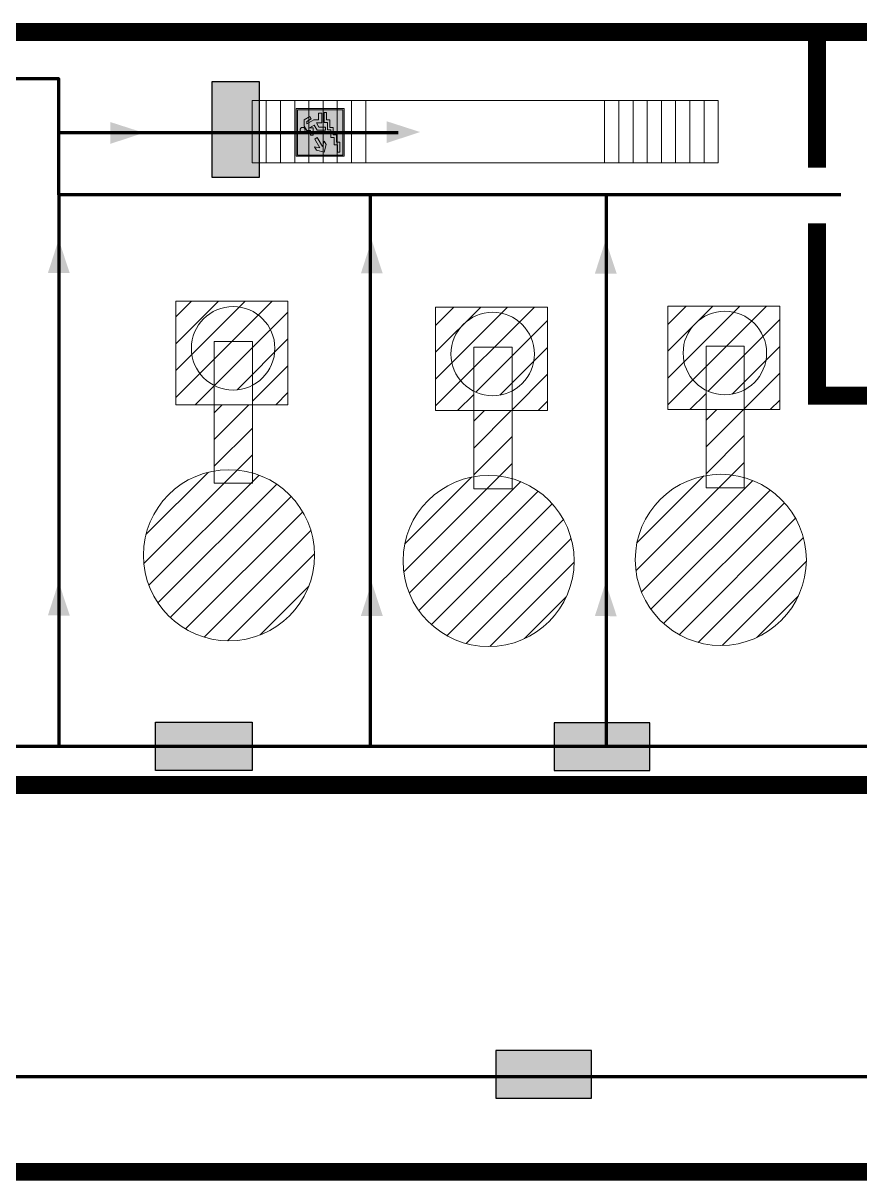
# Model space of a CAD drawing. Header units: millimetres. Extents: x 13810 to 67229, y 12374 to 21950.
# Drawn here: x 19312.3 to 19452.4, y 15366.2 to 15560.1 of the extents above; entities that cross this region are included whole.
import ezdxf

# ---------------------------------------------------------------- set-up
doc = ezdxf.new("R2010")
doc.units = ezdxf.units.MM
doc.layers.add('План_Штампы', color=7, linetype='Continuous')
pattern_1 = [(45, (-1632.0257, 12645.1935), (-2.24506403, 2.24506403), [])]

# ---------------------------------------------------------------- blocks, each defined once
blk = doc.blocks.new('A$C32E8229D')
at = {"true_color": 0xffffff}
blk.add_hatch(color=7, dxfattribs=at).paths.add_polyline_path([(0, 0), (0, -8), (16, -8), (16, 0)])
h = blk.add_hatch(color=126)
h.paths.add_polyline_path([(0.2, -0.2), (15.8, -0.2), (15.8, -7.8), (0.2, -7.8)])
h.paths.add_polyline_path([(13.49, -2.05), (12.08, -2.05), (11.37, -2.63, 0.162397), (11.29, -2.84), (11.29, -3.63), (10.35, -3.63), (10.35, -4.05), (11.68, -4.05), (11.68, -3.48), (12.26, -4.28), (11.29, -5.1), (11.29, -6.78), (11.85, -6.78), (11.85, -5.44), (12.8, -4.64), (12.8, -5.94), (14.46, -5.94), (14.46, -5.39), (13.45, -5.39), (13.45, -3.97), (12.46, -2.59), (13.15, -2.59), (13.69, -3.34), (14.18, -3)], flags=16)
h.paths.add_polyline_path([(10.74, -1.82, 1), (11.8, -1.82, 1)], flags=16)
h.paths.add_polyline_path([(9.39, -3.59), (5.99, -3.59), (6.56, -3.03), (5.91, -3.03), (5.1, -3.83), (5.91, -4.64), (6.56, -4.64), (5.99, -4.09), (9.39, -4.09)], flags=16)
h.paths.add_polyline_path([(4.29, -1.08), (1.72, -1.08), (1.72, -6.6), (4.29, -6.6)], flags=16)
at = {"color": 126}
blk.add_lwpolyline([(16, -8), (0, -8), (0, 0), (16, 0)], close=True, dxfattribs=at)
blk = doc.blocks.new('A$C7B4425F7')
at = {"true_color": 0xffffff}
blk.add_hatch(color=7, dxfattribs=at).paths.add_polyline_path([(0, 0), (-16, 0), (-16, -8), (0, -8)])
h = blk.add_hatch(color=126)
h.paths.add_polyline_path([(-0.2, -0.2), (-15.8, -0.2), (-15.8, -7.8), (-0.2, -7.8)])
h.paths.add_polyline_path([(-11.76, -2.03), (-11.76, -3.66), (-11.17, -3.66, -0.568275), (-11.17, -6.18), (-12.58, -6.18), (-12.58, -2.03)], flags=16)
h.paths.add_polyline_path([(-13.33, -4.12, -0.495768), (-13.59, -6.18), (-15.03, -6.18), (-15.03, -2.03), (-13.59, -2.03, -0.487973)], flags=16)
h.paths.add_polyline_path([(-10.25, -2.03), (-9.48, -2.03), (-9.48, -6.18), (-10.25, -6.18)], flags=16)
h.paths.add_polyline_path([(-13.84, -3.69), (-14.24, -3.69), (-14.24, -3.03), (-13.9, -3.03, -0.692621)], flags=0)
h.paths.add_polyline_path([(-9.15, -2.03), (-8.4, -2.03), (-8.04, -3.07), (-7.68, -2.03), (-6.93, -2.03), (-7.64, -4.1), (-6.93, -6.18), (-7.68, -6.18), (-8.04, -5.14), (-8.4, -6.18), (-9.15, -6.18), (-8.44, -4.1)], flags=16)
h.paths.add_polyline_path([(-11.76, -4.46), (-11.42, -4.46, -0.692621), (-11.36, -5.12), (-11.76, -5.12)], flags=0)
h.paths.add_polyline_path([(-13.9, -5.2), (-14.24, -5.2), (-14.24, -4.55), (-13.84, -4.55, -0.708038)], flags=0)
edge = h.paths.add_edge_path(flags=16)
edge.add_ellipse((-5.51, -4.08), major_axis=(0, 2.05), ratio=0.586184, start_angle=0, end_angle=360)
edge = h.paths.add_edge_path(flags=0)
edge.add_ellipse((-5.51, -4.08), major_axis=(0, 1.14), ratio=0.454828, start_angle=0, end_angle=360)
h.paths.add_polyline_path([(-4.13, -4.96, 0.377264), (-3.48, -4.52, 0.0555), (-3.16, -2.03), (-1.66, -2.03), (-1.66, -4.96), (-0.96, -4.96), (-0.96, -7.01), (-1.75, -7.01), (-1.75, -6.18), (-3.3, -6.18), (-3.3, -7.02), (-4.13, -7.02)], flags=16)
h.paths.add_polyline_path([(-2.73, -2.91), (-2.28, -2.91), (-2.28, -4.96), (-3.05, -4.96, 0.079136)], flags=0)
at = {"color": 126}
blk.add_lwpolyline([(-16, -8), (0, -8), (0, 0), (-16, 0)], close=True, dxfattribs=at)
blk = doc.blocks.new('вниз 3')
at = {"lineweight": 0, "true_color": 0xffffff}
h = blk.add_hatch(color=7, dxfattribs=at)
h.dxf.hatch_style = 1
h.paths.add_polyline_path([(40997.5, -4475.69), (40997.25, -4475.28), (40995.76, -4476.15), (40995.97, -4475.23), (40995.39, -4475.56), (40995.05, -4476.83), (40996.33, -4477.17), (40996.91, -4476.83), (40996, -4476.55)], flags=0)
h.paths.add_polyline_path([(40999.81, -4473.95), (41000.22, -4473.95), (41000.64, -4474.67), (41001.03, -4474.43), (41000.46, -4473.49), (41000.42, -4473.49), (40999.43, -4473.49), (40998.68, -4473.92), (40998.68, -4474.57), (40997.88, -4474.57), (40997.88, -4475), (40999.14, -4475), (40999.14, -4474.43), (40999.14, -4474.38), (40999.59, -4475.15), (40998.72, -4475.67), (40998.72, -4477.06), (40999.24, -4477.06), (40999.24, -4475.96), (40999.95, -4475.56), (40999.95, -4476.43), (41001.61, -4476.43), (41001.61, -4475.88), (41000.47, -4475.88), (41000.47, -4475.12)], flags=0)
h.paths.add_polyline_path([(40999.2, -4473.24, 1), (40998.35, -4473.24, 1)], flags=0)
h.paths.add_polyline_path([(41000.46, -4477.26), (41001.69, -4477.26), (41001.69, -4476.84), (41000.03, -4476.84), (41000.03, -4477.39), (40998.78, -4477.39), (40998.78, -4477.95), (40997.53, -4477.95), (40997.53, -4478.5), (40996.29, -4478.5), (40996.29, -4479.06), (40995.05, -4479.06), (40995.05, -4479.48), (40995.29, -4479.48), (40996.72, -4479.48), (40996.72, -4478.92), (40997.97, -4478.92), (40997.97, -4478.36), (40999.2, -4478.36), (40999.2, -4477.81), (41000.46, -4477.81)], flags=0)
h.paths.add_polyline_path([(41002.37, -4472.17), (40994.37, -4472.17), (40994.37, -4480.17), (41002.37, -4480.17)])
h.paths.add_polyline_path([(41002.16, -4479.96), (40994.57, -4479.96), (40994.57, -4472.37), (41002.16, -4472.37)], flags=16)
h.paths.add_polyline_path([(41001.61, -4475.88), (41001.61, -4476.43), (40999.95, -4476.43), (40999.95, -4475.56), (40999.24, -4475.96), (40999.24, -4477.06), (40998.72, -4477.06), (40998.72, -4475.67), (40999.59, -4475.15), (40999.14, -4474.38), (40999.14, -4474.43), (40999.14, -4475), (40997.88, -4475), (40997.88, -4474.57), (40998.68, -4474.57), (40998.68, -4473.92), (40999.43, -4473.49), (41000.42, -4473.49), (41000.46, -4473.49), (41001.03, -4474.43), (41000.64, -4474.67), (41000.22, -4473.95), (40999.81, -4473.95), (41000.47, -4475.12), (41000.47, -4475.88)], flags=0)
h.paths.add_polyline_path([(41001.69, -4476.84), (41001.69, -4477.26), (41000.46, -4477.26), (41000.46, -4477.81), (40999.2, -4477.81), (40999.2, -4478.36), (40997.97, -4478.36), (40997.97, -4478.92), (40996.72, -4478.92), (40996.72, -4479.48), (40995.05, -4479.48), (40995.05, -4479.06), (40996.29, -4479.06), (40996.29, -4478.5), (40997.53, -4478.5), (40997.53, -4477.95), (40998.78, -4477.95), (40998.78, -4477.39), (41000.03, -4477.39), (41000.03, -4476.84)], flags=0)
h.paths.add_polyline_path([(40998.35, -4473.24, -1), (40999.2, -4473.24, -1)], flags=0)
h.paths.add_polyline_path([(40997.5, -4475.69), (40996, -4476.55), (40996.91, -4476.83), (40996.33, -4477.17), (40995.05, -4476.83), (40995.39, -4475.56), (40995.97, -4475.23), (40995.76, -4476.15), (40997.25, -4475.28)], flags=0)
at = {"lineweight": 0}
h = blk.add_hatch(color=126, dxfattribs=at)
h.dxf.hatch_style = 1
h.paths.add_polyline_path([(41002.16, -4472.37), (40994.57, -4472.37), (40994.57, -4479.96), (41002.16, -4479.96)])
h.paths.add_polyline_path([(40995.97, -4475.23), (40995.76, -4476.15), (40997.25, -4475.28), (40997.5, -4475.69), (40996, -4476.55), (40996.91, -4476.83), (40996.33, -4477.17), (40995.05, -4476.83), (40995.39, -4475.56)], flags=16)
h.paths.add_polyline_path([(40997.88, -4474.57), (40998.68, -4474.57), (40998.68, -4473.92), (40999.43, -4473.49), (41000.42, -4473.49), (41000.46, -4473.49), (41001.03, -4474.43), (41000.64, -4474.67), (41000.22, -4473.95), (40999.81, -4473.95), (41000.47, -4475.12), (41000.47, -4475.88), (41001.61, -4475.88), (41001.61, -4476.43), (40999.95, -4476.43), (40999.95, -4475.56), (40999.24, -4475.96), (40999.24, -4477.06), (40998.72, -4477.06), (40998.72, -4475.67), (40999.59, -4475.15), (40999.14, -4474.38), (40999.14, -4474.43), (40999.14, -4475), (40997.88, -4475)], flags=16)
h.paths.add_polyline_path([(40998.35, -4473.24, -1), (40999.2, -4473.24, -1)], flags=16)
h.paths.add_polyline_path([(40997.53, -4477.95), (40998.78, -4477.95), (40998.78, -4477.39), (41000.03, -4477.39), (41000.03, -4476.84), (41001.69, -4476.84), (41001.69, -4477.26), (41000.46, -4477.26), (41000.46, -4477.81), (40999.2, -4477.81), (40999.2, -4478.36), (40997.97, -4478.36), (40997.97, -4478.92), (40996.72, -4478.92), (40996.72, -4479.48), (40995.05, -4479.48), (40995.05, -4479.06), (40996.29, -4479.06), (40996.29, -4478.5), (40997.53, -4478.5)], flags=16)
at = {"lineweight": 0, "true_color": 0xffffff}
h = blk.add_hatch(color=7, dxfattribs=at)
h.dxf.hatch_style = 1
h.paths.add_polyline_path([(40999.2, -4473.24, 1), (40998.35, -4473.24, 1)])
h.paths.add_polyline_path([(40999.81, -4473.95), (41000.22, -4473.95), (41000.64, -4474.67), (41001.03, -4474.43), (41000.46, -4473.49), (41000.42, -4473.49), (40999.43, -4473.49), (40998.68, -4473.92), (40998.68, -4474.57), (40997.88, -4474.57), (40997.88, -4475), (40999.14, -4475), (40999.14, -4474.43), (40999.14, -4474.38), (40999.59, -4475.15), (40998.72, -4475.67), (40998.72, -4477.06), (40999.24, -4477.06), (40999.24, -4475.96), (40999.95, -4475.56), (40999.95, -4476.43), (41001.61, -4476.43), (41001.61, -4475.88), (41000.47, -4475.88), (41000.47, -4475.12)])
h.paths.add_polyline_path([(40999.2, -4477.81), (41000.46, -4477.81), (41000.46, -4477.26), (41001.69, -4477.26), (41001.69, -4476.84), (41000.03, -4476.84), (41000.03, -4477.39), (40998.78, -4477.39), (40998.78, -4477.95), (40997.53, -4477.95), (40997.53, -4478.5), (40996.29, -4478.5), (40996.29, -4479.06), (40995.05, -4479.06), (40995.05, -4479.48), (40995.29, -4479.48), (40996.72, -4479.48), (40996.72, -4478.92), (40997.97, -4478.92), (40997.97, -4478.36), (40999.2, -4478.36)])
h.paths.add_polyline_path([(40997.5, -4475.69), (40997.25, -4475.28), (40995.76, -4476.15), (40995.97, -4475.23), (40995.39, -4475.56), (40995.05, -4476.83), (40996.33, -4477.17), (40996.91, -4476.83), (40996, -4476.55)])
at = {"color": 126, "lineweight": 0}
for points in [[(40994.37, -4472.17), (41002.37, -4472.17), (41002.37, -4480.17), (40994.37, -4480.17)], [(40994.57, -4472.37), (41002.16, -4472.37), (41002.16, -4479.96), (40994.57, -4479.96)]]:
    blk.add_lwpolyline(points, close=True, dxfattribs=at)
for points in [[(40999.14, -4474.43), (40999.14, -4475), (40997.88, -4475), (40997.88, -4474.57), (40998.68, -4474.57), (40998.68, -4473.92), (40999.43, -4473.49), (41000.42, -4473.49), (41000.46, -4473.49), (41001.03, -4474.43), (41000.64, -4474.67), (41000.22, -4473.95), (40999.81, -4473.95), (41000.47, -4475.12), (41000.47, -4475.88), (41001.61, -4475.88), (41001.61, -4476.43), (40999.95, -4476.43), (40999.95, -4475.56), (40999.24, -4475.96), (40999.24, -4477.06), (40998.72, -4477.06), (40998.72, -4475.67), (40999.59, -4475.15), (40999.14, -4474.38), (40999.14, -4474.43)], [(40995.05, -4476.83), (40995.39, -4475.56), (40995.97, -4475.23), (40995.76, -4476.15), (40997.25, -4475.28), (40997.5, -4475.69), (40996, -4476.55), (40996.91, -4476.83), (40996.33, -4477.17), (40995.05, -4476.83)], [(40995.29, -4479.48), (40995.05, -4479.48), (40995.05, -4479.06), (40996.29, -4479.06), (40996.29, -4478.5), (40997.53, -4478.5), (40997.53, -4477.95), (40998.78, -4477.95), (40998.78, -4477.39), (41000.03, -4477.39), (41000.03, -4476.84), (41001.69, -4476.84), (41001.69, -4477.26), (41000.46, -4477.26), (41000.46, -4477.81), (40999.2, -4477.81), (40999.2, -4478.36), (40997.97, -4478.36), (40997.97, -4478.92), (40996.72, -4478.92), (40996.72, -4479.48), (40995.05, -4479.48)]]:
    blk.add_lwpolyline(points, dxfattribs=at)
blk.add_circle((40998.77, -4473.24), 0.426, dxfattribs=at)

msp = doc.modelspace()

# ---------------------------------------------------------------- hatches: boundary and pattern name
at = {"lineweight": 0}
h = msp.add_hatch(dxfattribs=at)
h.set_pattern_fill('ANSI31', color=256)
h.set_pattern_definition(pattern_1)
h.paths.add_polyline_path([(19305.24, 15546.53), (19289.24, 15546.53), (19289.24, 15535.32, -0.390872), (19304.62, 15535.02), (19305.24, 15535.02)])
h.paths.add_polyline_path([(19289.24, 15535.32), (19289.24, 15535.02), (19304.62, 15535.02, 0.390872)])
h.paths.add_polyline_path([(19304.62, 15535.02), (19289.24, 15535.02), (19289.24, 15535.32, 0.214413), (19285.43, 15526.83, 1), (19308.12, 15526.83, 0.204346)])
h.paths.add_polyline_path([(19286.84, 15504.6, 1), (19305.25, 15504.6, 1)])
h.paths.add_polyline_path([(19361.06, 15470.96, 0.334737), (19350.67, 15484.74), (19350.67, 15483.02), (19344.26, 15483.02), (19344.26, 15485.08, 0.364389), (19332.4, 15470.96, 1)])
h.paths.add_polyline_path([(19350.67, 15484.74, 0.113432), (19344.26, 15485.08), (19344.26, 15483.02), (19350.67, 15483.02)])
h.paths.add_polyline_path([(19350.67, 15496.14), (19344.26, 15496.14), (19344.26, 15485.08, -0.113432), (19350.67, 15484.74)])
h.paths.add_polyline_path([(19340.43, 15505.62, 0.282788), (19344.26, 15499.38), (19344.26, 15506.77), (19350.67, 15506.77), (19350.67, 15499.44, 0.278341), (19354.4, 15505.62, 1)], flags=17)
h.paths.add_polyline_path([(19350.67, 15506.77), (19344.26, 15506.77), (19344.26, 15499.38, 0.242955), (19350.67, 15499.44)], flags=17)
h.paths.add_polyline_path([(19344.26, 15499.38, -0.282788), (19340.43, 15505.62, -1), (19354.4, 15505.62, -0.278341), (19350.67, 15499.44), (19350.67, 15496.14), (19356.61, 15496.14), (19356.61, 15513.49), (19337.85, 15513.49), (19337.85, 15496.14), (19344.26, 15496.14)])
h = msp.add_hatch(dxfattribs=at)
h.set_pattern_fill('ANSI31', color=256)
h.set_pattern_definition(pattern_1)
h.paths.add_polyline_path([(19397.87, 15504.66, -0.278341), (19394.14, 15498.48), (19394.14, 15495.18), (19400.09, 15495.18), (19400.09, 15512.53), (19381.32, 15512.53), (19381.32, 15495.18), (19387.73, 15495.18), (19387.73, 15498.42, -0.282788), (19383.9, 15504.66, -1)])
h.paths.add_polyline_path([(19383.9, 15504.66, 0.282788), (19387.73, 15498.42), (19387.73, 15505.81), (19394.14, 15505.81), (19394.14, 15498.48, 0.278341), (19397.87, 15504.66, 1)], flags=17)
h.paths.add_polyline_path([(19387.73, 15498.42, 0.242955), (19394.14, 15498.48), (19394.14, 15505.81), (19387.73, 15505.81)], flags=17)
h.paths.add_polyline_path([(19387.73, 15495.18), (19387.73, 15484.12, -0.113432), (19394.14, 15483.78), (19394.14, 15495.18)])
h.paths.add_polyline_path([(19394.14, 15482.06), (19394.14, 15483.78, 0.113432), (19387.73, 15484.12), (19387.73, 15482.06)])
h.paths.add_polyline_path([(19387.73, 15482.06), (19387.73, 15484.12, 0.364389), (19375.87, 15470, 1), (19404.53, 15470, 0.334737), (19394.14, 15483.78), (19394.14, 15482.06)])
h = msp.add_hatch(dxfattribs=at)
h.set_pattern_fill('ANSI31', color=256)
h.set_pattern_definition([(45, (-1593.1376, 12645.3685), (-2.24506403, 2.24506403), [])])
h.paths.add_polyline_path([(19436.76, 15504.83, -0.278341), (19433.03, 15498.65), (19433.03, 15495.36), (19438.97, 15495.36), (19438.97, 15512.7), (19420.21, 15512.7), (19420.21, 15495.36), (19426.62, 15495.36), (19426.62, 15498.6, -0.282788), (19422.79, 15504.83, -1)])
h.paths.add_polyline_path([(19422.79, 15504.83, 0.282788), (19426.62, 15498.6), (19426.62, 15505.98), (19433.03, 15505.98), (19433.03, 15498.65, 0.278341), (19436.76, 15504.83, 1)], flags=17)
h.paths.add_polyline_path([(19426.62, 15498.6, 0.242955), (19433.03, 15498.65), (19433.03, 15505.98), (19426.62, 15505.98)], flags=17)
h.paths.add_polyline_path([(19426.62, 15495.36), (19426.62, 15484.3, -0.113432), (19433.03, 15483.96), (19433.03, 15495.36)])
h.paths.add_polyline_path([(19433.03, 15482.23), (19433.03, 15483.96, 0.113432), (19426.62, 15484.3), (19426.62, 15482.23)])
h.paths.add_polyline_path([(19426.62, 15482.23), (19426.62, 15484.3, 0.364389), (19414.76, 15470.18, 1), (19443.42, 15470.18, 0.334737), (19433.03, 15483.96), (19433.03, 15482.23)])

# ---------------------------------------------------------------- linework, layer by layer
at = {"lineweight": 100, "const_width": 3}
for points in [[(19248.96, 15558.58), (19138.6, 15558.58), (19136.31, 15558.58), (19136.31, 15367.68), (19628.72, 15367.68), (19628.72, 15558.58), (19248.96, 15558.58)], [(19234.52, 15558.58), (19234.52, 15432.48), (19628.72, 15432.48)], [(19445.2, 15558.58), (19445.2, 15535.9)], [(19445.2, 15526.57), (19445.2, 15497.69), (19457.07, 15497.69)]]:
    msp.add_lwpolyline(points, dxfattribs=at)
at = {"color": 126, "lineweight": 100, "true_color": 0x008754}
for points in [[(19243.15, 15525.55), (19243.15, 15550.73), (19278.35, 15550.73), (19278.35, 15439), (19549.43, 15439), (19549.43, 15487.74), (19454.89, 15487.74), (19454.89, 15439)], [(19318.23, 15531.31), (19318.23, 15550.73), (19278.35, 15550.73)], [(19466.84, 15401.32), (19466.84, 15383.6), (19177.43, 15383.6), (19177.43, 15544.21)], [(19375.07, 15541.73), (19318.23, 15541.73)], [(19449.18, 15531.31), (19318.23, 15531.31), (19318.23, 15439)], [(19370.41, 15439), (19370.41, 15531.31)], [(19409.94, 15439), (19409.94, 15531.31)]]:
    msp.add_lwpolyline(points, dxfattribs=at)
at = {"lineweight": 0}
for points in [[(19350.59, 15547.1), (19428.67, 15547.1), (19428.67, 15536.69), (19350.59, 15536.69)], [(19350.59, 15536.69), (19352.97, 15536.69), (19352.97, 15547.1), (19350.59, 15547.1)], [(19352.97, 15536.69), (19355.35, 15536.69), (19355.35, 15547.1), (19352.97, 15547.1)], [(19355.35, 15536.69), (19357.73, 15536.69), (19357.73, 15547.1), (19355.35, 15547.1)], [(19357.73, 15536.69), (19360.11, 15536.69), (19360.11, 15547.1), (19357.73, 15547.1)], [(19360.11, 15536.69), (19362.49, 15536.69), (19362.49, 15547.1), (19360.11, 15547.1)], [(19362.49, 15536.69), (19364.87, 15536.69), (19364.87, 15547.1), (19362.49, 15547.1)], [(19364.87, 15536.69), (19367.25, 15536.69), (19367.25, 15547.1), (19364.87, 15547.1)], [(19367.25, 15536.69), (19369.63, 15536.69), (19369.63, 15547.1), (19367.25, 15547.1)], [(19409.64, 15536.69), (19412.02, 15536.69), (19412.02, 15547.1), (19409.64, 15547.1)], [(19412.02, 15536.69), (19414.4, 15536.69), (19414.4, 15547.1), (19412.02, 15547.1)], [(19414.4, 15536.69), (19416.78, 15536.69), (19416.78, 15547.1), (19414.4, 15547.1)], [(19416.78, 15536.69), (19419.16, 15536.69), (19419.16, 15547.1), (19416.78, 15547.1)], [(19419.16, 15536.69), (19421.53, 15536.69), (19421.53, 15547.1), (19419.16, 15547.1)], [(19421.53, 15536.69), (19423.91, 15536.69), (19423.91, 15547.1), (19421.53, 15547.1)], [(19423.91, 15536.69), (19426.29, 15536.69), (19426.29, 15547.1), (19423.91, 15547.1)], [(19426.29, 15536.69), (19428.67, 15536.69), (19428.67, 15547.1), (19426.29, 15547.1)], [(19337.85, 15513.49), (19356.61, 15513.49), (19356.61, 15496.14), (19337.85, 15496.14)], [(19381.32, 15512.53), (19400.09, 15512.53), (19400.09, 15495.18), (19381.32, 15495.18)], [(19420.21, 15512.7), (19438.97, 15512.7), (19438.97, 15495.36), (19420.21, 15495.36)], [(19344.26, 15506.77), (19350.67, 15506.77), (19350.67, 15483.02), (19344.26, 15483.02)], [(19387.73, 15505.81), (19394.14, 15505.81), (19394.14, 15482.06), (19387.73, 15482.06)], [(19426.62, 15505.98), (19433.03, 15505.98), (19433.03, 15482.23), (19426.62, 15482.23)]]:
    msp.add_lwpolyline(points, close=True, dxfattribs=at)
for centre, radius in [((19347.42, 15505.62), 6.99), ((19390.89, 15504.66), 6.99), ((19429.77, 15504.83), 6.99), ((19346.73, 15470.96), 14.33), ((19390.2, 15470), 14.33), ((19429.09, 15470.18), 14.33)]:
    msp.add_circle(centre, radius, dxfattribs=at)
at = {"layer": 'План_Штампы', "color": 126, "true_color": 0x008754}
for points in [[(19326.83, 15539.85), (19326.84, 15543.52), (19332.46, 15541.71)], [(19373.12, 15539.99), (19373.12, 15543.65), (19378.74, 15541.84)], [(19320.06, 15518.21), (19316.4, 15518.22), (19318.21, 15523.84)], [(19372.48, 15518.15), (19368.82, 15518.16), (19370.63, 15523.78)], [(19411.66, 15518.11), (19408, 15518.11), (19409.8, 15523.73)], [(19320.06, 15460.86), (19316.4, 15460.87), (19318.21, 15466.49)], [(19372.48, 15460.8), (19368.82, 15460.8), (19370.63, 15466.43)], [(19411.66, 15460.75), (19408, 15460.76), (19409.8, 15466.38)]]:
    msp.add_solid(points, dxfattribs=at)

# ---------------------------------------------------------------- block references
at = {"color": 126, "true_color": 0x008754, "rotation": 90}
msp.add_blockref('вниз 3', (14885.82, -25456.59), dxfattribs=at)
at = {"layer": 'План_Штампы', "rotation": 90}
msp.add_blockref('A$C7B4425F7', (19343.84, 15550.26), dxfattribs=at)
at = {"layer": 'План_Штампы', "color": 126, "true_color": 0x008754, "xscale": 1.012510887696, "yscale": 1.012510887696, "zscale": 1.012510887696, "rotation": 359.9978653237144}
msp.add_blockref('A$C32E8229D', (19334.4, 15442.99), dxfattribs=at)
at = {"layer": 'План_Штампы', "color": 126, "true_color": 0x008754, "xscale": -1}
for p in [(19417.2, 15442.89), (19407.44, 15388.02)]:
    msp.add_blockref('A$C32E8229D', p, dxfattribs=at)

doc.saveas('drawing.dxf')
